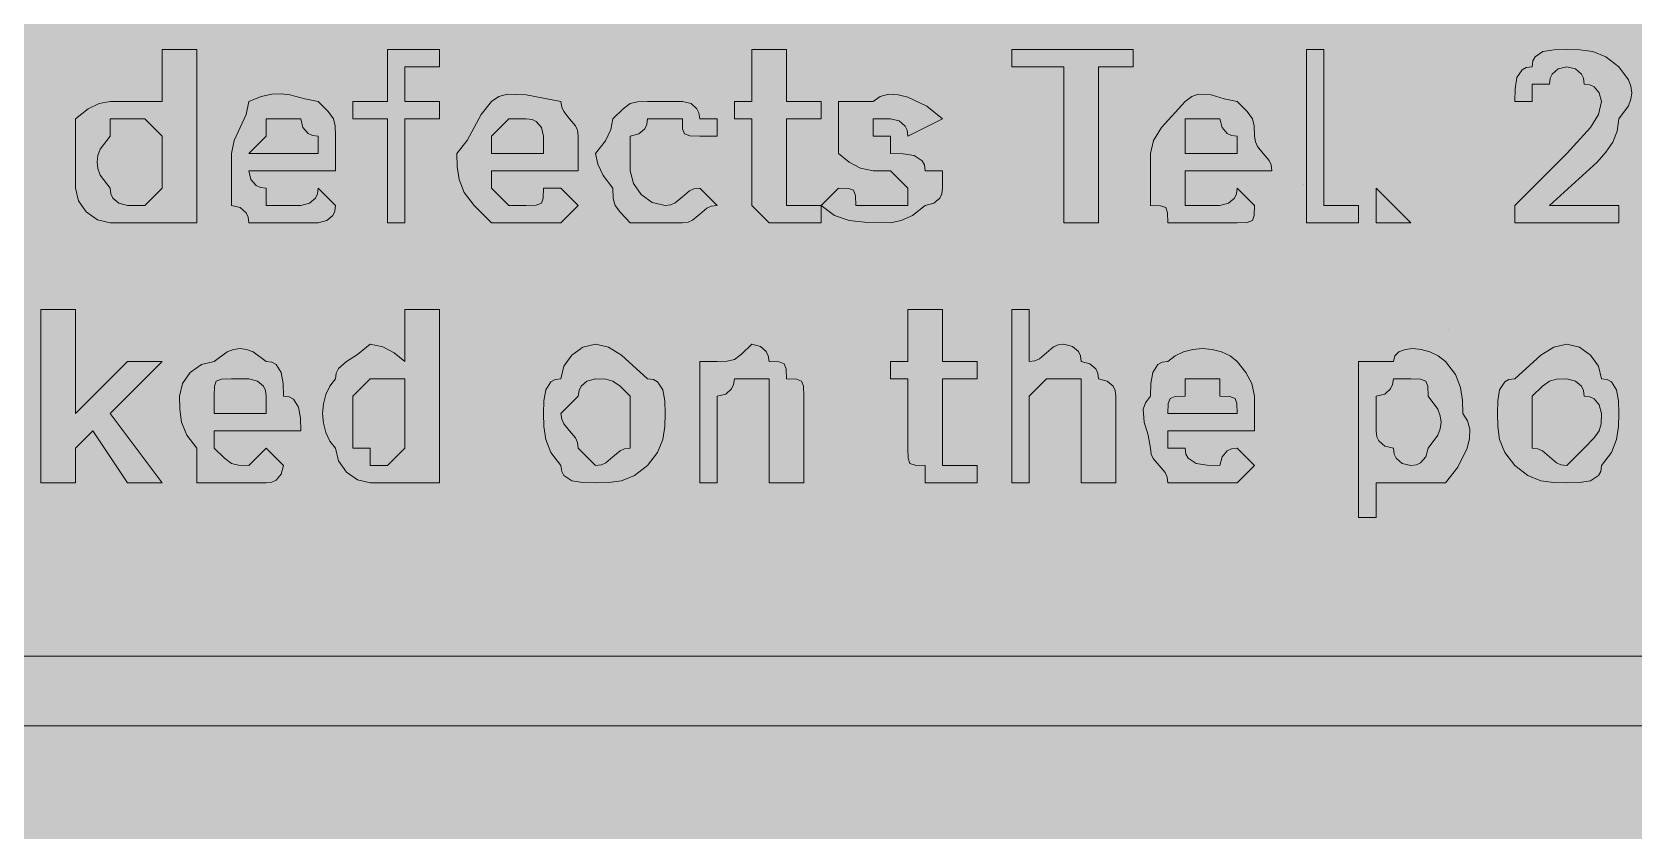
# Model space of a CAD drawing. Header units: metres. Extents: x 10 to 558, y 11 to 260.
# Drawn here: x 253.9 to 364.8, y 133.6 to 188.9 of the extents above; entities that cross this region are included whole.
import ezdxf

# ---------------------------------------------------------------- set-up
doc = ezdxf.new("R2010")
doc.units = ezdxf.units.M
for name, color, linetype, true_color in [('FILL_BLUE_0000FF', 7, 'Continuous', 0x0000ff), ('FILL_WHITE_FFFFFF', 7, 'Continuous', 0xffffff), ('STROKE_WHITE_FFFFFF', 7, 'Continuous', 0xffffff)]:
    doc.layers.add(name, color=color, linetype=linetype, true_color=true_color)

msp = doc.modelspace()

# ---------------------------------------------------------------- hatches: boundary and pattern name
at = {"layer": 'FILL_BLUE_0000FF', "true_color": 0x0000ff}
h = msp.add_hatch(color=7, dxfattribs=at)
h.dxf.hatch_style = 1
h.paths.add_polyline_path([(551.8, 259.63), (552.54, 259.47), (553.8, 258.93), (554.83, 258.16), (555.75, 257.28), (556.54, 256.78), (557.14, 256.19), (557.56, 255.55), (557.85, 254.88), (558.11, 253.57), (558.15, 252.48), (558.15, 18.48), (558.15, 16.08), (555.75, 13.68), (554.83, 12.8), (553.8, 12.03), (552.54, 11.49), (551.8, 11.33), (550.95, 11.28), (16.95, 11.28), (16.05, 11.3), (15.15, 11.43), (14.25, 11.79), (13.35, 12.48), (12.6, 12.63), (11.83, 12.99), (10.95, 13.68), (10.55, 14.18), (10.26, 14.77), (9.9, 16.08), (9.75, 18.48), (9.75, 252.48), (9.75, 254.88), (9.94, 255.76), (10.35, 256.53), (10.95, 257.28), (11.83, 257.99), (12.6, 258.48), (13.14, 258.97), (13.3, 259.28), (13.35, 259.68), (16.95, 259.68), (550.95, 259.68), (551.8, 259.63)])
at = {"layer": 'FILL_WHITE_FFFFFF', "true_color": 0xffffff}
h = msp.add_hatch(color=7, dxfattribs=at)
h.dxf.hatch_style = 1
h.paths.add_polyline_path([(260.55, 175.68), (259.35, 175.68), (258.47, 175.89), (257.7, 176.43), (257.16, 177.2), (256.95, 178.08), (256.95, 181.68), (256.95, 182.88), (257.83, 183.57), (258.6, 183.93), (259.35, 184.08), (262.95, 184.08), (262.95, 187.68), (265.35, 187.68), (265.35, 175.68), (262.95, 175.68), (261.75, 175.68), (260.55, 175.68)])
h.paths.add_polyline_path([(262.95, 179.28), (262.95, 180.48), (262.95, 181.68), (261.75, 182.88), (259.35, 182.88), (259.35, 181.68), (258.67, 180.78), (258.51, 180.33), (258.45, 179.88), (258.51, 179.43), (258.67, 178.98), (259.35, 178.08), (259.4, 177.68), (259.54, 177.39), (259.95, 177.03), (260.55, 176.88), (261.75, 176.88), (262.95, 178.08), (262.95, 179.28)], flags=16)
h = msp.add_hatch(color=7, dxfattribs=at)
h.dxf.hatch_style = 1
h.paths.add_polyline_path([(279.75, 175.68), (278.55, 175.68), (278.55, 182.88), (276.15, 182.88), (276.15, 184.08), (278.55, 184.08), (278.55, 186.48), (278.55, 187.68), (279.75, 187.68), (280.95, 187.68), (282.15, 187.68), (282.15, 186.48), (280.95, 186.48), (279.75, 186.48), (279.75, 185.28), (279.75, 184.08), (282.15, 184.08), (282.15, 182.88), (279.75, 182.88), (279.75, 175.68)])
h = msp.add_hatch(color=7, dxfattribs=at)
h.dxf.hatch_style = 1
h.paths.add_polyline_path([(306.15, 176.88), (307.35, 176.88), (308.55, 176.88), (308.55, 175.68), (304.95, 175.68), (303.75, 176.88), (303.75, 182.88), (302.55, 182.88), (302.55, 184.08), (303.75, 184.08), (303.75, 187.68), (306.15, 187.68), (306.15, 184.08), (308.55, 184.08), (308.55, 182.88), (306.15, 182.88), (306.15, 178.08), (306.15, 176.88)])
h = msp.add_hatch(color=7, dxfattribs=at)
h.dxf.hatch_style = 1
h.paths.add_polyline_path([(330.15, 186.48), (327.75, 186.48), (327.75, 175.68), (325.35, 175.68), (325.35, 186.48), (321.75, 186.48), (321.75, 187.68), (330.15, 187.68), (330.15, 186.48)])
h = msp.add_hatch(color=7, dxfattribs=at)
h.dxf.hatch_style = 1
h.paths.add_polyline_path([(342.15, 187.68), (343.35, 187.68), (343.35, 178.08), (343.35, 176.88), (344.55, 176.88), (345.75, 176.88), (345.75, 175.68), (343.35, 175.68), (342.15, 175.68), (342.15, 176.88), (342.15, 187.68)])
h = msp.add_hatch(color=7, dxfattribs=at)
h.dxf.hatch_style = 1
h.paths.add_polyline_path([(356.55, 184.08), (356.57, 184.96), (356.7, 185.73), (357.06, 186.27), (357.35, 186.43), (357.75, 186.48), (357.8, 186.88), (357.96, 187.17), (358.5, 187.53), (359.27, 187.66), (360.15, 187.68), (361.05, 187.66), (361.95, 187.53), (362.85, 187.17), (363.75, 186.48), (364.42, 185.58), (364.59, 185.13), (364.65, 184.68), (364.59, 184.23), (364.42, 183.78), (363.75, 182.88), (363.64, 182.03), (363.34, 181.27), (362.86, 180.56), (362.25, 179.88), (358.95, 176.88), (363.75, 176.88), (363.75, 175.68), (356.55, 175.68), (356.55, 176.88), (360.15, 180.48), (361.8, 182.28), (362.34, 183.18), (362.55, 184.08), (362.4, 184.68), (362.04, 185.09), (361.75, 185.23), (361.35, 185.28), (361.3, 185.68), (361.16, 185.97), (360.75, 186.33), (360.15, 186.48), (359.55, 186.33), (359.14, 185.97), (359, 185.68), (358.95, 185.28), (357.75, 185.28), (357.75, 184.08), (356.55, 184.08)])
h = msp.add_hatch(color=7, dxfattribs=at)
h.dxf.hatch_style = 1
h.paths.add_polyline_path([(268.9, 176.08), (268.76, 176.37), (268.35, 176.73), (267.75, 176.88), (267.75, 180.48), (267.94, 181.38), (268.35, 182.28), (268.76, 183.18), (268.95, 184.08), (269.8, 184.42), (270.54, 184.59), (271.21, 184.61), (271.8, 184.53), (272.83, 184.25), (273.75, 184.08), (274.44, 183.37), (274.8, 182.88), (274.93, 182.39), (274.95, 181.68), (274.95, 179.28), (268.95, 179.28), (269.1, 178.68), (269.46, 178.27), (269.75, 178.13), (270.15, 178.08), (270.15, 176.88), (272.55, 176.88), (273.15, 177.03), (273.56, 177.39), (273.7, 177.68), (273.75, 178.08), (274.95, 176.88), (274.9, 176.48), (274.76, 176.19), (274.35, 175.83), (273.75, 175.68), (271.35, 175.68), (268.95, 175.68), (268.9, 176.08)])
h.paths.add_polyline_path([(273.75, 181.68), (273.35, 181.73), (273.06, 181.87), (272.7, 182.28), (272.55, 182.88), (270.15, 182.88), (270.15, 181.68), (268.95, 180.48), (273.75, 180.48), (273.75, 181.68)], flags=16)
h = msp.add_hatch(color=7, dxfattribs=at)
h.dxf.hatch_style = 1
h.paths.add_polyline_path([(284.55, 176.88), (283.86, 177.78), (283.5, 178.68), (283.37, 179.58), (283.35, 180.48), (284.06, 181.38), (284.55, 182.28), (285.04, 183.18), (285.75, 184.08), (286.25, 184.42), (286.84, 184.59), (288.15, 184.53), (290.55, 184.08), (290.6, 183.68), (290.74, 183.37), (291.15, 182.88), (291.56, 182.39), (291.7, 182.08), (291.75, 181.68), (291.75, 179.28), (285.75, 179.28), (285.75, 178.08), (286.95, 176.88), (288.15, 176.88), (288.84, 176.9), (289.2, 177.03), (289.33, 177.39), (289.35, 178.08), (290.55, 178.08), (291.75, 176.88), (290.55, 175.68), (286.95, 175.68), (285.75, 175.68), (284.55, 176.88)])
h.paths.add_polyline_path([(289.35, 181.68), (289.2, 182.28), (288.84, 182.69), (288.55, 182.83), (288.15, 182.88), (286.95, 182.88), (285.75, 181.68), (285.75, 180.48), (289.35, 180.48), (289.35, 181.68)], flags=16)
h = msp.add_hatch(color=7, dxfattribs=at)
h.dxf.hatch_style = 1
h.paths.add_polyline_path([(298.15, 176.93), (298.46, 177.07), (298.95, 177.48), (299.44, 177.89), (299.75, 178.03), (300.15, 178.08), (301.35, 176.88), (300.95, 176.83), (300.64, 176.69), (300.15, 176.28), (299.66, 175.87), (299.35, 175.73), (298.95, 175.68), (297.75, 175.68), (295.35, 175.68), (294.66, 176.39), (294.3, 176.88), (294.17, 177.37), (294.15, 178.08), (293.46, 178.96), (293.1, 179.73), (292.95, 180.48), (293.64, 181.36), (294, 182.13), (294.15, 182.88), (294.86, 183.57), (295.35, 183.93), (295.84, 184.06), (296.55, 184.08), (298.95, 184.08), (299.55, 183.93), (299.96, 183.57), (300.1, 183.28), (300.15, 182.88), (301.35, 182.88), (301.35, 181.68), (300.15, 181.68), (299.46, 181.7), (299.1, 181.83), (298.97, 182.19), (298.95, 182.88), (296.55, 182.88), (296.5, 182.48), (296.36, 182.19), (295.95, 181.83), (295.35, 181.68), (295.35, 179.28), (295.56, 178.4), (296.1, 177.63), (296.87, 177.09), (297.75, 176.88), (298.15, 176.93)])
h = msp.add_hatch(color=7, dxfattribs=at)
h.dxf.hatch_style = 1
h.paths.add_polyline_path([(313.35, 181.68), (313.35, 180.48), (314.23, 180.46), (315, 180.33), (315.54, 179.97), (315.7, 179.68), (315.75, 179.28), (316.95, 179.28), (316.95, 178.08), (316.9, 177.68), (316.76, 177.39), (316.35, 177.03), (315.75, 176.88), (314.87, 176.19), (314.1, 175.83), (313.35, 175.68), (311.76, 175.7), (310.5, 175.83), (309.47, 176.19), (308.55, 176.88), (309.75, 178.08), (310.44, 178.06), (310.8, 177.93), (310.93, 177.57), (310.95, 176.88), (313.35, 176.88), (314.55, 176.88), (314.55, 178.08), (313.35, 179.28), (312.15, 179.28), (311.27, 179.47), (310.5, 179.88), (309.75, 180.48), (309.75, 181.68), (309.75, 184.08), (312.15, 184.08), (312.65, 184.42), (313.24, 184.57), (313.88, 184.54), (314.55, 184.38), (315.86, 183.74), (316.95, 182.88), (314.55, 181.68), (314.5, 182.08), (314.36, 182.37), (313.95, 182.73), (313.35, 182.88), (312.15, 182.88), (312.15, 181.68), (313.35, 181.68)])
h = msp.add_hatch(color=7, dxfattribs=at)
h.dxf.hatch_style = 1
h.paths.add_polyline_path([(332.53, 176.37), (332.4, 176.73), (332.04, 176.86), (331.35, 176.88), (331.35, 180.48), (331.56, 181.38), (332.1, 182.28), (333.75, 184.08), (334.2, 184.42), (334.65, 184.59), (335.55, 184.53), (336.45, 184.25), (337.35, 184.08), (338.04, 183.37), (338.4, 182.88), (338.53, 182.39), (338.55, 181.68), (338.6, 181.28), (338.74, 180.97), (339.15, 180.48), (339.56, 179.99), (339.7, 179.68), (339.75, 179.28), (333.75, 179.28), (333.75, 178.08), (333.75, 176.88), (336.15, 176.88), (336.75, 177.03), (337.16, 177.39), (337.3, 177.68), (337.35, 178.08), (338.55, 176.88), (338.53, 176.19), (338.4, 175.83), (338.04, 175.7), (337.35, 175.68), (334.95, 175.68), (332.55, 175.68), (332.53, 176.37)])
h.paths.add_polyline_path([(337.35, 181.68), (336.95, 181.73), (336.66, 181.87), (336.3, 182.28), (336.15, 182.88), (333.75, 182.88), (333.75, 181.68), (333.75, 180.48), (337.35, 180.48), (337.35, 181.68)], flags=16)
h = msp.add_hatch(color=7, dxfattribs=at)
h.dxf.hatch_style = 1
h.paths.add_polyline_path([(346.95, 178.08), (349.35, 175.68), (346.95, 175.68), (346.95, 178.08)])
h = msp.add_hatch(color=7, dxfattribs=at)
h.dxf.hatch_style = 1
h.paths.add_polyline_path([(260.55, 166.08), (262.95, 166.08), (259.35, 162.48), (262.95, 157.68), (260.55, 157.68), (258.15, 161.28), (256.95, 160.08), (256.95, 157.68), (254.55, 157.68), (254.55, 169.68), (256.95, 169.68), (256.95, 162.48), (260.55, 166.08)])
h = msp.add_hatch(color=7, dxfattribs=at)
h.dxf.hatch_style = 1
h.paths.add_polyline_path([(276.47, 157.89), (275.7, 158.43), (275.16, 159.2), (274.95, 160.08), (274.56, 160.58), (274.27, 161.17), (274.11, 161.81), (274.05, 162.48), (274.11, 163.15), (274.27, 163.79), (274.56, 164.38), (274.95, 164.88), (275, 165.28), (275.16, 165.59), (275.7, 166.08), (276.47, 166.57), (277.35, 167.28), (278.23, 167.09), (279, 166.68), (279.75, 166.08), (279.75, 169.68), (282.15, 169.68), (282.15, 157.68), (279.75, 157.68), (278.55, 157.68), (277.35, 157.68), (276.47, 157.89)])
h.paths.add_polyline_path([(279.75, 161.28), (279.75, 162.48), (279.75, 164.88), (278.55, 164.88), (277.35, 164.88), (276.15, 163.68), (276.15, 160.08), (277.35, 160.08), (277.35, 158.88), (278.55, 158.88), (279.75, 160.08), (279.75, 161.28)], flags=16)
h = msp.add_hatch(color=7, dxfattribs=at)
h.dxf.hatch_style = 1
h.paths.add_polyline_path([(316.95, 158.88), (318.15, 158.88), (319.35, 158.88), (319.35, 157.68), (315.75, 157.68), (315.75, 158.88), (315.06, 158.9), (314.7, 159.03), (314.57, 159.39), (314.55, 160.08), (314.55, 164.88), (313.35, 164.88), (313.35, 166.08), (314.55, 166.08), (314.55, 169.68), (316.95, 169.68), (316.95, 166.08), (319.35, 166.08), (319.35, 164.88), (316.95, 164.88), (316.95, 160.08), (316.95, 158.88)])
h = msp.add_hatch(color=7, dxfattribs=at)
h.dxf.hatch_style = 1
h.paths.add_polyline_path([(326.55, 164.88), (325.35, 164.88), (324.15, 164.88), (322.95, 163.68), (322.95, 157.68), (321.75, 157.68), (321.75, 169.68), (322.95, 169.68), (322.95, 166.08), (323.35, 166.13), (323.66, 166.27), (324.15, 166.68), (324.64, 167.09), (324.95, 167.23), (325.35, 167.28), (325.95, 167.13), (326.36, 166.77), (326.5, 166.48), (326.55, 166.08), (327.15, 165.93), (327.56, 165.57), (327.7, 165.28), (327.75, 164.88), (328.35, 164.73), (328.76, 164.37), (328.9, 164.08), (328.95, 163.68), (328.95, 157.68), (326.55, 157.68), (326.55, 163.68), (326.55, 164.88)])
h = msp.add_hatch(color=7, dxfattribs=at)
h.dxf.hatch_style = 1
h.paths.add_polyline_path([(265.35, 160.08), (264.66, 160.98), (264.3, 161.88), (264.17, 162.78), (264.15, 163.68), (264.36, 164.56), (264.9, 165.33), (265.67, 165.87), (266.55, 166.08), (267.45, 166.75), (267.9, 166.92), (268.35, 166.98), (268.8, 166.92), (269.25, 166.75), (270.15, 166.08), (270.55, 166.03), (270.84, 165.87), (271.2, 165.33), (271.33, 164.56), (271.35, 163.68), (271.75, 163.63), (272.04, 163.47), (272.4, 162.93), (272.53, 162.16), (272.55, 161.28), (266.55, 161.28), (266.55, 160.08), (267.26, 159.39), (267.75, 159.03), (268.24, 158.9), (268.95, 158.88), (270.15, 160.08), (271.35, 158.88), (271.2, 158.28), (270.84, 157.87), (270.55, 157.73), (270.15, 157.68), (267.75, 157.68), (265.35, 157.68), (265.35, 160.08)])
h.paths.add_polyline_path([(270.15, 163.68), (270.1, 164.08), (269.96, 164.37), (269.55, 164.73), (268.95, 164.88), (267.75, 164.88), (267.06, 164.86), (266.7, 164.73), (266.57, 164.37), (266.55, 163.68), (266.55, 162.48), (270.15, 162.48), (270.15, 163.68)], flags=16)
h = msp.add_hatch(color=7, dxfattribs=at)
h.dxf.hatch_style = 1
h.paths.add_polyline_path([(289.5, 164.13), (289.86, 164.67), (290.15, 164.83), (290.55, 164.88), (290.76, 165.76), (291.3, 166.53), (292.07, 167.07), (292.95, 167.28), (293.85, 167.07), (294.75, 166.53), (296.55, 164.88), (296.95, 164.83), (297.24, 164.67), (297.6, 164.13), (297.73, 163.36), (297.75, 162.48), (297.73, 161.58), (297.6, 160.68), (297.24, 159.78), (296.55, 158.88), (295.65, 158.19), (294.75, 157.83), (293.85, 157.7), (292.95, 157.68), (292.07, 157.7), (291.3, 157.83), (290.76, 158.19), (290.6, 158.48), (290.55, 158.88), (289.86, 159.78), (289.5, 160.68), (289.37, 161.58), (289.35, 162.48), (289.37, 163.36), (289.5, 164.13)])
h.paths.add_polyline_path([(291.94, 164.37), (291.8, 164.08), (291.75, 163.68), (290.55, 162.48), (290.6, 162.08), (290.74, 161.77), (291.15, 161.28), (291.56, 160.79), (291.7, 160.48), (291.75, 160.08), (292.95, 158.88), (293.35, 158.93), (293.66, 159.07), (294.15, 159.48), (294.64, 159.89), (294.95, 160.03), (295.35, 160.08), (295.35, 162.48), (295.35, 163.68), (294.64, 164.37), (294.15, 164.73), (293.66, 164.86), (292.95, 164.88), (292.35, 164.73), (291.94, 164.37)], flags=16)
h = msp.add_hatch(color=7, dxfattribs=at)
h.dxf.hatch_style = 1
h.paths.add_polyline_path([(302.55, 164.88), (302.5, 164.48), (302.36, 164.19), (301.95, 163.83), (301.35, 163.68), (301.35, 157.68), (300.15, 157.68), (300.15, 166.08), (301.35, 166.08), (302.06, 166.1), (302.55, 166.23), (303.04, 166.59), (303.75, 167.28), (304.35, 167.13), (304.76, 166.77), (304.9, 166.48), (304.95, 166.08), (305.64, 166.06), (306, 165.93), (306.13, 165.57), (306.15, 164.88), (306.84, 164.86), (307.2, 164.73), (307.33, 164.37), (307.35, 163.68), (307.35, 157.68), (304.95, 157.68), (304.95, 163.68), (304.95, 164.88), (303.75, 164.88), (302.55, 164.88)])
h = msp.add_hatch(color=7, dxfattribs=at)
h.dxf.hatch_style = 1
h.paths.add_polyline_path([(332.5, 158.08), (332.36, 158.39), (331.95, 158.88), (331.54, 159.37), (331.4, 159.68), (331.35, 160.08), (331.18, 160.98), (330.9, 161.88), (330.84, 162.78), (331.01, 163.23), (331.35, 163.68), (331.37, 164.56), (331.5, 165.33), (331.86, 165.87), (332.15, 166.03), (332.55, 166.08), (333.05, 166.47), (333.64, 166.75), (334.28, 166.92), (334.95, 166.98), (335.62, 166.92), (336.26, 166.75), (336.85, 166.47), (337.35, 166.08), (337.95, 165.33), (338.36, 164.56), (338.55, 163.68), (338.55, 161.28), (332.55, 161.28), (332.55, 160.08), (333.75, 160.08), (333.8, 159.68), (333.96, 159.39), (334.5, 159.03), (335.27, 158.9), (336.15, 158.88), (336.3, 159.48), (336.66, 159.89), (336.95, 160.03), (337.35, 160.08), (338.55, 158.88), (337.35, 157.68), (333.75, 157.68), (332.55, 157.68), (332.5, 158.08)])
h.paths.add_polyline_path([(337.33, 163.17), (337.2, 163.53), (336.84, 163.66), (336.15, 163.68), (336.15, 164.88), (333.75, 164.88), (333.75, 163.68), (333.06, 163.66), (332.7, 163.53), (332.57, 163.17), (332.55, 162.48), (337.35, 162.48), (337.33, 163.17)], flags=16)
h = msp.add_hatch(color=7, dxfattribs=at)
h.dxf.hatch_style = 1
h.paths.add_polyline_path([(348.54, 166.75), (348.97, 166.92), (349.5, 166.98), (350.08, 166.92), (350.68, 166.75), (351.25, 166.47), (351.75, 166.08), (352.44, 165.18), (352.8, 164.28), (352.93, 163.38), (352.95, 162.48), (353.29, 161.98), (353.44, 161.39), (353.41, 160.75), (353.25, 160.08), (352.61, 158.77), (351.75, 157.68), (349.35, 157.68), (348.15, 157.68), (346.95, 157.68), (346.95, 155.28), (345.75, 155.28), (345.75, 166.08), (346.95, 166.08), (348.15, 166.08), (348.26, 166.47), (348.54, 166.75)])
h.paths.add_polyline_path([(347.96, 164.19), (347.55, 163.83), (346.95, 163.68), (346.95, 162.48), (346.95, 161.28), (347, 160.88), (347.14, 160.59), (347.55, 160.23), (348.15, 160.08), (348.2, 159.68), (348.34, 159.39), (348.75, 159.03), (349.35, 158.88), (349.75, 158.93), (350.04, 159.07), (350.4, 159.48), (350.55, 160.08), (351.22, 160.98), (351.39, 161.43), (351.45, 161.88), (351.39, 162.33), (351.22, 162.78), (350.55, 163.68), (350.53, 164.37), (350.4, 164.73), (350.04, 164.86), (349.35, 164.88), (348.15, 164.88), (348.1, 164.48), (347.96, 164.19)], flags=16)
h = msp.add_hatch(color=7, dxfattribs=at)
h.dxf.hatch_style = 1
h.paths.add_polyline_path([(355.5, 164.13), (355.86, 164.67), (356.15, 164.83), (356.55, 164.88), (358.35, 166.53), (359.25, 167.07), (360.15, 167.28), (361.03, 167.07), (361.8, 166.53), (362.34, 165.76), (362.55, 164.88), (362.95, 164.83), (363.24, 164.67), (363.6, 164.13), (363.73, 163.36), (363.75, 162.48), (363.73, 161.58), (363.6, 160.68), (363.24, 159.78), (362.55, 158.88), (362.5, 158.48), (362.34, 158.19), (361.8, 157.83), (361.03, 157.7), (360.15, 157.68), (359.25, 157.7), (358.35, 157.83), (357.45, 158.19), (356.55, 158.88), (355.86, 159.78), (355.5, 160.68), (355.37, 161.58), (355.35, 162.48), (355.37, 163.36), (355.5, 164.13)])
h.paths.add_polyline_path([(358.95, 164.73), (358.46, 164.37), (357.75, 163.68), (357.75, 162.48), (357.75, 160.08), (358.15, 160.03), (358.46, 159.89), (358.95, 159.48), (359.44, 159.07), (359.75, 158.93), (360.15, 158.88), (361.35, 160.08), (362.04, 160.79), (362.4, 161.28), (362.53, 161.77), (362.55, 162.48), (362.4, 163.08), (362.04, 163.49), (361.75, 163.63), (361.35, 163.68), (361.3, 164.08), (361.16, 164.37), (360.75, 164.73), (360.15, 164.88), (359.44, 164.86), (358.95, 164.73)], flags=16)
h = msp.add_hatch(color=7, dxfattribs=at)
h.dxf.hatch_style = 1
h.paths.add_polyline_path([(76.95, 136.08), (69.75, 136.08), (62.55, 143.28), (69.75, 150.48), (76.95, 150.48), (72.15, 145.68), (505.35, 145.68), (505.35, 140.88), (72.15, 140.88), (76.95, 136.08)])

# ---------------------------------------------------------------- linework, layer by layer
at = {"layer": 'FILL_WHITE_FFFFFF', "lineweight": 0, "true_color": 0xffffff}
for points in [[(260.55, 175.68), (259.35, 175.68), (258.47, 175.89), (257.7, 176.43), (257.16, 177.2), (256.95, 178.08), (256.95, 181.68), (256.95, 182.88), (257.83, 183.57), (258.6, 183.93), (259.35, 184.08), (262.95, 184.08), (262.95, 187.68), (265.35, 187.68), (265.35, 175.68), (262.95, 175.68), (261.75, 175.68)], [(279.75, 175.68), (278.55, 175.68), (278.55, 182.88), (276.15, 182.88), (276.15, 184.08), (278.55, 184.08), (278.55, 186.48), (278.55, 187.68), (279.75, 187.68), (280.95, 187.68), (282.15, 187.68), (282.15, 186.48), (280.95, 186.48), (279.75, 186.48), (279.75, 185.28), (279.75, 184.08), (282.15, 184.08), (282.15, 182.88), (279.75, 182.88)], [(306.15, 176.88), (307.35, 176.88), (308.55, 176.88), (308.55, 175.68), (304.95, 175.68), (303.75, 176.88), (303.75, 182.88), (302.55, 182.88), (302.55, 184.08), (303.75, 184.08), (303.75, 187.68), (306.15, 187.68), (306.15, 184.08), (308.55, 184.08), (308.55, 182.88), (306.15, 182.88), (306.15, 178.08)], [(330.15, 186.48), (327.75, 186.48), (327.75, 175.68), (325.35, 175.68), (325.35, 186.48), (321.75, 186.48), (321.75, 187.68), (330.15, 187.68)], [(342.15, 187.68), (343.35, 187.68), (343.35, 178.08), (343.35, 176.88), (344.55, 176.88), (345.75, 176.88), (345.75, 175.68), (343.35, 175.68), (342.15, 175.68), (342.15, 176.88)], [(356.55, 184.08), (356.57, 184.96), (356.7, 185.73), (357.06, 186.27), (357.35, 186.43), (357.75, 186.48), (357.8, 186.88), (357.96, 187.17), (358.5, 187.53), (359.27, 187.66), (360.15, 187.68), (361.05, 187.66), (361.95, 187.53), (362.85, 187.17), (363.75, 186.48), (364.42, 185.58), (364.59, 185.13), (364.65, 184.68), (364.59, 184.23), (364.42, 183.78), (363.75, 182.88), (363.64, 182.03), (363.34, 181.27), (362.86, 180.56), (362.25, 179.88), (358.95, 176.88), (363.75, 176.88), (363.75, 175.68), (356.55, 175.68), (356.55, 176.88), (360.15, 180.48), (361.8, 182.28), (362.34, 183.18), (362.55, 184.08), (362.4, 184.68), (362.04, 185.09), (361.75, 185.23), (361.35, 185.28), (361.3, 185.68), (361.16, 185.97), (360.75, 186.33), (360.15, 186.48), (359.55, 186.33), (359.14, 185.97), (359, 185.68), (358.95, 185.28), (357.75, 185.28), (357.75, 184.08)], [(268.9, 176.08), (268.76, 176.37), (268.35, 176.73), (267.75, 176.88), (267.75, 180.48), (267.94, 181.38), (268.35, 182.28), (268.76, 183.18), (268.95, 184.08), (269.8, 184.42), (270.54, 184.59), (271.21, 184.61), (271.8, 184.53), (272.83, 184.25), (273.75, 184.08), (274.44, 183.37), (274.8, 182.88), (274.93, 182.39), (274.95, 181.68), (274.95, 179.28), (268.95, 179.28), (269.1, 178.68), (269.46, 178.27), (269.75, 178.13), (270.15, 178.08), (270.15, 176.88), (272.55, 176.88), (273.15, 177.03), (273.56, 177.39), (273.7, 177.68), (273.75, 178.08), (274.95, 176.88), (274.9, 176.48), (274.76, 176.19), (274.35, 175.83), (273.75, 175.68), (271.35, 175.68), (268.95, 175.68)], [(284.55, 176.88), (283.86, 177.78), (283.5, 178.68), (283.37, 179.58), (283.35, 180.48), (284.06, 181.38), (284.55, 182.28), (285.04, 183.18), (285.75, 184.08), (286.25, 184.42), (286.84, 184.59), (288.15, 184.53), (290.55, 184.08), (290.6, 183.68), (290.74, 183.37), (291.15, 182.88), (291.56, 182.39), (291.7, 182.08), (291.75, 181.68), (291.75, 179.28), (285.75, 179.28), (285.75, 178.08), (286.95, 176.88), (288.15, 176.88), (288.84, 176.9), (289.2, 177.03), (289.33, 177.39), (289.35, 178.08), (290.55, 178.08), (291.75, 176.88), (290.55, 175.68), (286.95, 175.68), (285.75, 175.68)], [(298.15, 176.93), (298.46, 177.07), (298.95, 177.48), (299.44, 177.89), (299.75, 178.03), (300.15, 178.08), (301.35, 176.88), (300.95, 176.83), (300.64, 176.69), (300.15, 176.28), (299.66, 175.87), (299.35, 175.73), (298.95, 175.68), (297.75, 175.68), (295.35, 175.68), (294.66, 176.39), (294.3, 176.88), (294.17, 177.37), (294.15, 178.08), (293.46, 178.96), (293.1, 179.73), (292.95, 180.48), (293.64, 181.36), (294, 182.13), (294.15, 182.88), (294.86, 183.57), (295.35, 183.93), (295.84, 184.06), (296.55, 184.08), (298.95, 184.08), (299.55, 183.93), (299.96, 183.57), (300.1, 183.28), (300.15, 182.88), (301.35, 182.88), (301.35, 181.68), (300.15, 181.68), (299.46, 181.7), (299.1, 181.83), (298.97, 182.19), (298.95, 182.88), (296.55, 182.88), (296.5, 182.48), (296.36, 182.19), (295.95, 181.83), (295.35, 181.68), (295.35, 179.28), (295.56, 178.4), (296.1, 177.63), (296.87, 177.09), (297.75, 176.88)], [(313.35, 181.68), (313.35, 180.48), (314.23, 180.46), (315, 180.33), (315.54, 179.97), (315.7, 179.68), (315.75, 179.28), (316.95, 179.28), (316.95, 178.08), (316.9, 177.68), (316.76, 177.39), (316.35, 177.03), (315.75, 176.88), (314.87, 176.19), (314.1, 175.83), (313.35, 175.68), (311.76, 175.7), (310.5, 175.83), (309.47, 176.19), (308.55, 176.88), (309.75, 178.08), (310.44, 178.06), (310.8, 177.93), (310.93, 177.57), (310.95, 176.88), (313.35, 176.88), (314.55, 176.88), (314.55, 178.08), (313.35, 179.28), (312.15, 179.28), (311.27, 179.47), (310.5, 179.88), (309.75, 180.48), (309.75, 181.68), (309.75, 184.08), (312.15, 184.08), (312.65, 184.42), (313.24, 184.57), (313.88, 184.54), (314.55, 184.38), (315.86, 183.74), (316.95, 182.88), (314.55, 181.68), (314.5, 182.08), (314.36, 182.37), (313.95, 182.73), (313.35, 182.88), (312.15, 182.88), (312.15, 181.68)], [(332.53, 176.37), (332.4, 176.73), (332.04, 176.86), (331.35, 176.88), (331.35, 180.48), (331.56, 181.38), (332.1, 182.28), (333.75, 184.08), (334.2, 184.42), (334.65, 184.59), (335.55, 184.53), (336.45, 184.25), (337.35, 184.08), (338.04, 183.37), (338.4, 182.88), (338.53, 182.39), (338.55, 181.68), (338.6, 181.28), (338.74, 180.97), (339.15, 180.48), (339.56, 179.99), (339.7, 179.68), (339.75, 179.28), (333.75, 179.28), (333.75, 178.08), (333.75, 176.88), (336.15, 176.88), (336.75, 177.03), (337.16, 177.39), (337.3, 177.68), (337.35, 178.08), (338.55, 176.88), (338.53, 176.19), (338.4, 175.83), (338.04, 175.7), (337.35, 175.68), (334.95, 175.68), (332.55, 175.68)], [(262.95, 179.28), (262.95, 180.48), (262.95, 181.68), (261.75, 182.88), (259.35, 182.88), (259.35, 181.68), (258.67, 180.78), (258.51, 180.33), (258.45, 179.88), (258.51, 179.43), (258.67, 178.98), (259.35, 178.08), (259.4, 177.68), (259.54, 177.39), (259.95, 177.03), (260.55, 176.88), (261.75, 176.88), (262.95, 178.08)], [(273.75, 181.68), (273.35, 181.73), (273.06, 181.87), (272.7, 182.28), (272.55, 182.88), (270.15, 182.88), (270.15, 181.68), (268.95, 180.48), (273.75, 180.48)], [(289.35, 181.68), (289.2, 182.28), (288.84, 182.69), (288.55, 182.83), (288.15, 182.88), (286.95, 182.88), (285.75, 181.68), (285.75, 180.48), (289.35, 180.48)], [(337.35, 181.68), (336.95, 181.73), (336.66, 181.87), (336.3, 182.28), (336.15, 182.88), (333.75, 182.88), (333.75, 181.68), (333.75, 180.48), (337.35, 180.48)], [(346.95, 178.08), (349.35, 175.68), (346.95, 175.68)], [(260.55, 166.08), (262.95, 166.08), (259.35, 162.48), (262.95, 157.68), (260.55, 157.68), (258.15, 161.28), (256.95, 160.08), (256.95, 157.68), (254.55, 157.68), (254.55, 169.68), (256.95, 169.68), (256.95, 162.48)], [(276.47, 157.89), (275.7, 158.43), (275.16, 159.2), (274.95, 160.08), (274.56, 160.58), (274.27, 161.17), (274.11, 161.81), (274.05, 162.48), (274.11, 163.15), (274.27, 163.79), (274.56, 164.38), (274.95, 164.88), (275, 165.28), (275.16, 165.59), (275.7, 166.08), (276.47, 166.57), (277.35, 167.28), (278.23, 167.09), (279, 166.68), (279.75, 166.08), (279.75, 169.68), (282.15, 169.68), (282.15, 157.68), (279.75, 157.68), (278.55, 157.68), (277.35, 157.68)], [(316.95, 158.88), (318.15, 158.88), (319.35, 158.88), (319.35, 157.68), (315.75, 157.68), (315.75, 158.88), (315.06, 158.9), (314.7, 159.03), (314.57, 159.39), (314.55, 160.08), (314.55, 164.88), (313.35, 164.88), (313.35, 166.08), (314.55, 166.08), (314.55, 169.68), (316.95, 169.68), (316.95, 166.08), (319.35, 166.08), (319.35, 164.88), (316.95, 164.88), (316.95, 160.08)], [(326.55, 164.88), (325.35, 164.88), (324.15, 164.88), (322.95, 163.68), (322.95, 157.68), (321.75, 157.68), (321.75, 169.68), (322.95, 169.68), (322.95, 166.08), (323.35, 166.13), (323.66, 166.27), (324.15, 166.68), (324.64, 167.09), (324.95, 167.23), (325.35, 167.28), (325.95, 167.13), (326.36, 166.77), (326.5, 166.48), (326.55, 166.08), (327.15, 165.93), (327.56, 165.57), (327.7, 165.28), (327.75, 164.88), (328.35, 164.73), (328.76, 164.37), (328.9, 164.08), (328.95, 163.68), (328.95, 157.68), (326.55, 157.68), (326.55, 163.68)], [(265.35, 160.08), (264.66, 160.98), (264.3, 161.88), (264.17, 162.78), (264.15, 163.68), (264.36, 164.56), (264.9, 165.33), (265.67, 165.87), (266.55, 166.08), (267.45, 166.75), (267.9, 166.92), (268.35, 166.98), (268.8, 166.92), (269.25, 166.75), (270.15, 166.08), (270.55, 166.03), (270.84, 165.87), (271.2, 165.33), (271.33, 164.56), (271.35, 163.68), (271.75, 163.63), (272.04, 163.47), (272.4, 162.93), (272.53, 162.16), (272.55, 161.28), (266.55, 161.28), (266.55, 160.08), (267.26, 159.39), (267.75, 159.03), (268.24, 158.9), (268.95, 158.88), (270.15, 160.08), (271.35, 158.88), (271.2, 158.28), (270.84, 157.87), (270.55, 157.73), (270.15, 157.68), (267.75, 157.68), (265.35, 157.68)], [(289.5, 164.13), (289.86, 164.67), (290.15, 164.83), (290.55, 164.88), (290.76, 165.76), (291.3, 166.53), (292.07, 167.07), (292.95, 167.28), (293.85, 167.07), (294.75, 166.53), (296.55, 164.88), (296.95, 164.83), (297.24, 164.67), (297.6, 164.13), (297.73, 163.36), (297.75, 162.48), (297.73, 161.58), (297.6, 160.68), (297.24, 159.78), (296.55, 158.88), (295.65, 158.19), (294.75, 157.83), (293.85, 157.7), (292.95, 157.68), (292.07, 157.7), (291.3, 157.83), (290.76, 158.19), (290.6, 158.48), (290.55, 158.88), (289.86, 159.78), (289.5, 160.68), (289.37, 161.58), (289.35, 162.48), (289.37, 163.36)], [(302.55, 164.88), (302.5, 164.48), (302.36, 164.19), (301.95, 163.83), (301.35, 163.68), (301.35, 157.68), (300.15, 157.68), (300.15, 166.08), (301.35, 166.08), (302.06, 166.1), (302.55, 166.23), (303.04, 166.59), (303.75, 167.28), (304.35, 167.13), (304.76, 166.77), (304.9, 166.48), (304.95, 166.08), (305.64, 166.06), (306, 165.93), (306.13, 165.57), (306.15, 164.88), (306.84, 164.86), (307.2, 164.73), (307.33, 164.37), (307.35, 163.68), (307.35, 157.68), (304.95, 157.68), (304.95, 163.68), (304.95, 164.88), (303.75, 164.88)], [(332.5, 158.08), (332.36, 158.39), (331.95, 158.88), (331.54, 159.37), (331.4, 159.68), (331.35, 160.08), (331.18, 160.98), (330.9, 161.88), (330.84, 162.78), (331.01, 163.23), (331.35, 163.68), (331.37, 164.56), (331.5, 165.33), (331.86, 165.87), (332.15, 166.03), (332.55, 166.08), (333.05, 166.47), (333.64, 166.75), (334.28, 166.92), (334.95, 166.98), (335.62, 166.92), (336.26, 166.75), (336.85, 166.47), (337.35, 166.08), (337.95, 165.33), (338.36, 164.56), (338.55, 163.68), (338.55, 161.28), (332.55, 161.28), (332.55, 160.08), (333.75, 160.08), (333.8, 159.68), (333.96, 159.39), (334.5, 159.03), (335.27, 158.9), (336.15, 158.88), (336.3, 159.48), (336.66, 159.89), (336.95, 160.03), (337.35, 160.08), (338.55, 158.88), (337.35, 157.68), (333.75, 157.68), (332.55, 157.68)], [(348.54, 166.75), (348.97, 166.92), (349.5, 166.98), (350.08, 166.92), (350.68, 166.75), (351.25, 166.47), (351.75, 166.08), (352.44, 165.18), (352.8, 164.28), (352.93, 163.38), (352.95, 162.48), (353.29, 161.98), (353.44, 161.39), (353.41, 160.75), (353.25, 160.08), (352.61, 158.77), (351.75, 157.68), (349.35, 157.68), (348.15, 157.68), (346.95, 157.68), (346.95, 155.28), (345.75, 155.28), (345.75, 166.08), (346.95, 166.08), (348.15, 166.08), (348.26, 166.47)], [(355.5, 164.13), (355.86, 164.67), (356.15, 164.83), (356.55, 164.88), (358.35, 166.53), (359.25, 167.07), (360.15, 167.28), (361.03, 167.07), (361.8, 166.53), (362.34, 165.76), (362.55, 164.88), (362.95, 164.83), (363.24, 164.67), (363.6, 164.13), (363.73, 163.36), (363.75, 162.48), (363.73, 161.58), (363.6, 160.68), (363.24, 159.78), (362.55, 158.88), (362.5, 158.48), (362.34, 158.19), (361.8, 157.83), (361.03, 157.7), (360.15, 157.68), (359.25, 157.7), (358.35, 157.83), (357.45, 158.19), (356.55, 158.88), (355.86, 159.78), (355.5, 160.68), (355.37, 161.58), (355.35, 162.48), (355.37, 163.36)], [(270.15, 163.68), (270.1, 164.08), (269.96, 164.37), (269.55, 164.73), (268.95, 164.88), (267.75, 164.88), (267.06, 164.86), (266.7, 164.73), (266.57, 164.37), (266.55, 163.68), (266.55, 162.48), (270.15, 162.48)], [(279.75, 161.28), (279.75, 162.48), (279.75, 164.88), (278.55, 164.88), (277.35, 164.88), (276.15, 163.68), (276.15, 160.08), (277.35, 160.08), (277.35, 158.88), (278.55, 158.88), (279.75, 160.08)], [(291.94, 164.37), (291.8, 164.08), (291.75, 163.68), (290.55, 162.48), (290.6, 162.08), (290.74, 161.77), (291.15, 161.28), (291.56, 160.79), (291.7, 160.48), (291.75, 160.08), (292.95, 158.88), (293.35, 158.93), (293.66, 159.07), (294.15, 159.48), (294.64, 159.89), (294.95, 160.03), (295.35, 160.08), (295.35, 162.48), (295.35, 163.68), (294.64, 164.37), (294.15, 164.73), (293.66, 164.86), (292.95, 164.88), (292.35, 164.73)], [(337.33, 163.17), (337.2, 163.53), (336.84, 163.66), (336.15, 163.68), (336.15, 164.88), (333.75, 164.88), (333.75, 163.68), (333.06, 163.66), (332.7, 163.53), (332.57, 163.17), (332.55, 162.48), (337.35, 162.48)], [(347.96, 164.19), (347.55, 163.83), (346.95, 163.68), (346.95, 162.48), (346.95, 161.28), (347, 160.88), (347.14, 160.59), (347.55, 160.23), (348.15, 160.08), (348.2, 159.68), (348.34, 159.39), (348.75, 159.03), (349.35, 158.88), (349.75, 158.93), (350.04, 159.07), (350.4, 159.48), (350.55, 160.08), (351.22, 160.98), (351.39, 161.43), (351.45, 161.88), (351.39, 162.33), (351.22, 162.78), (350.55, 163.68), (350.53, 164.37), (350.4, 164.73), (350.04, 164.86), (349.35, 164.88), (348.15, 164.88), (348.1, 164.48)], [(358.95, 164.73), (358.46, 164.37), (357.75, 163.68), (357.75, 162.48), (357.75, 160.08), (358.15, 160.03), (358.46, 159.89), (358.95, 159.48), (359.44, 159.07), (359.75, 158.93), (360.15, 158.88), (361.35, 160.08), (362.04, 160.79), (362.4, 161.28), (362.53, 161.77), (362.55, 162.48), (362.4, 163.08), (362.04, 163.49), (361.75, 163.63), (361.35, 163.68), (361.3, 164.08), (361.16, 164.37), (360.75, 164.73), (360.15, 164.88), (359.44, 164.86)], [(76.95, 136.08), (69.75, 136.08), (62.55, 143.28), (69.75, 150.48), (76.95, 150.48), (72.15, 145.68), (505.35, 145.68), (505.35, 140.88), (72.15, 140.88)]]:
    msp.add_lwpolyline(points, close=True, dxfattribs=at)
at = {"layer": 'STROKE_WHITE_FFFFFF', "lineweight": 0, "true_color": 0xffffff}
for points in [[(341.95, 178.32), (341.95, 178.32)], [(341.95, 178.32), (341.95, 178.32)], [(351.95, 168.32), (351.95, 168.32)]]:
    msp.add_lwpolyline(points, dxfattribs=at)

doc.saveas('drawing.dxf')
